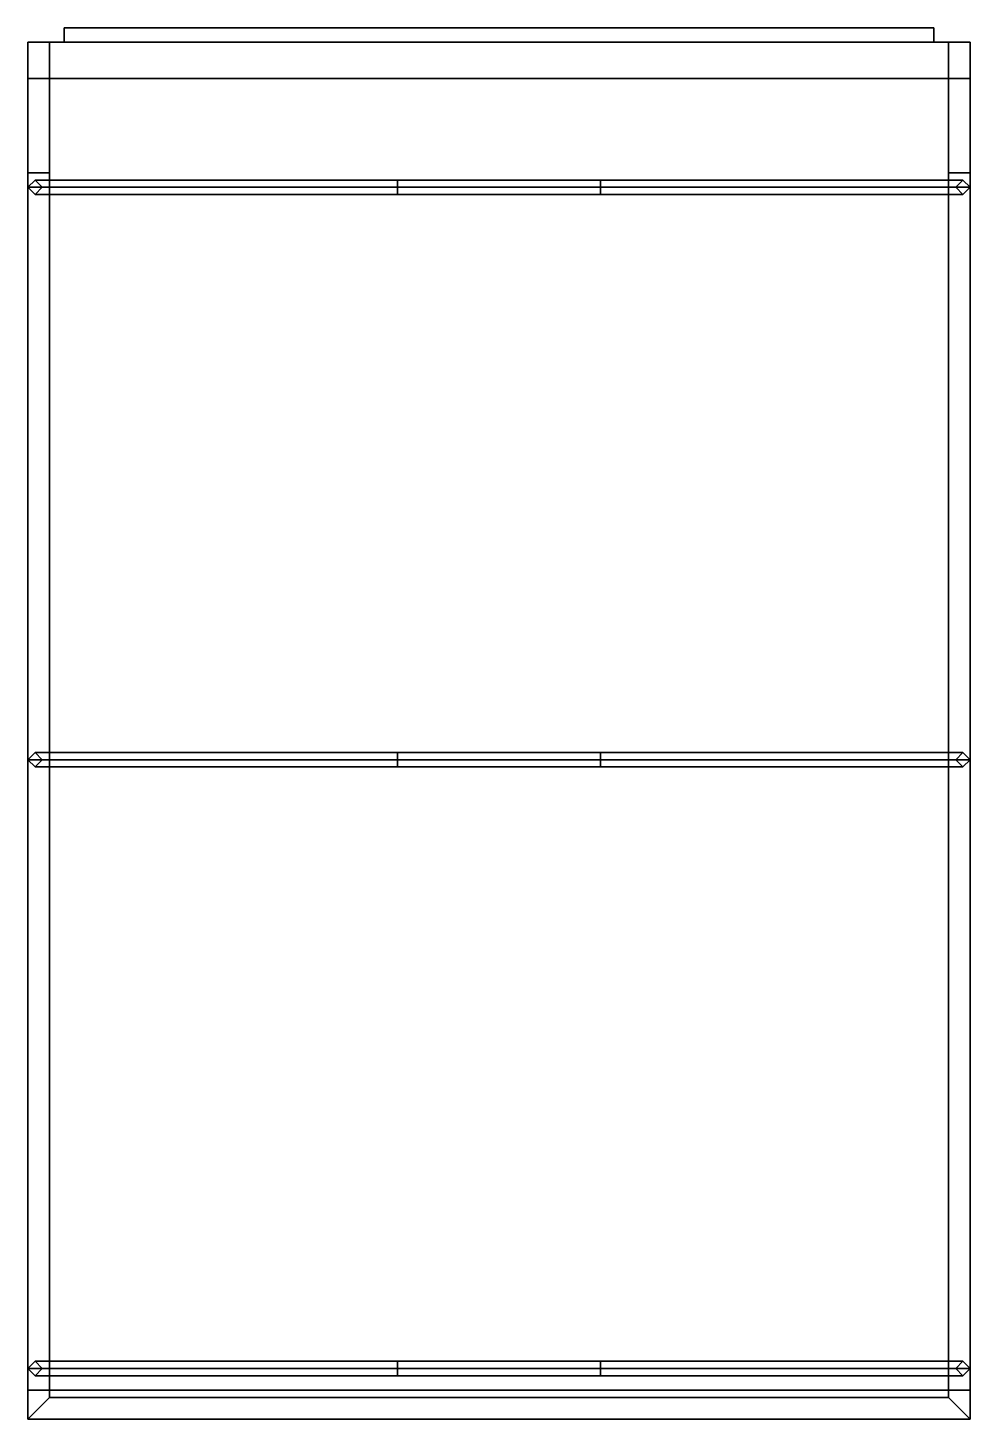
# Model space of a CAD drawing. Extents: x -0.65 to 0.65, y 0.02 to 1.94.
import ezdxf

# ---------------------------------------------------------------- set-up
doc = ezdxf.new("R2010")
doc.units = 0
doc.layers.add('CARGO_BAY', color=3, linetype='CONTINUOUS')

msp = doc.modelspace()

# ---------------------------------------------------------------- linework, layer by layer
at = {"layer": 'CARGO_BAY'}
for points in [[(0.6, 1.94, 1.26), (0.6, 1.94, 1.06), (-0.6, 1.94, 1.06), (-0.6, 1.94, 1.26)], [(-0.6, 1.94, 1.06), (-0.6, 1.92, 1.06), (-0.6, 1.92, 1.26), (-0.6, 1.94, 1.26)], [(0.6, 1.94, 1.06), (0.6, 1.92, 1.06), (-0.6, 1.92, 1.06), (-0.6, 1.94, 1.06)], [(-0.6, 1.94, 1.26), (-0.6, 1.92, 1.26), (0.6, 1.92, 1.26), (0.6, 1.94, 1.26)], [(0.6, 1.92, 1.26), (0.6, 1.92, 1.06), (0.6, 1.94, 1.06), (0.6, 1.94, 1.26)], [(-0.65, 1.87, 0.84), (-0.65, 0.06, 0.84), (-0.65, 1.92, 1.26), (-0.65, 1.92, 1.06)], [(-0.65, 0.02, 1.08), (-0.65, 0.02, 1.26), (-0.65, 1.92, 1.26), (-0.65, 0.06, 0.84)], [(-0.65, 1.92, 1.06), (-0.65, 1.92, 1.26), (-0.6, 1.92, 1.26), (-0.6, 1.92, 1.06)], [(0.65, 1.92, 1.06), (0.65, 1.87, 0.84), (-0.65, 1.87, 0.84), (-0.65, 1.92, 1.06)], [(-0.65, 0.02, 1.26), (-0.65, 0.02, 1.57), (-0.65, 1.74, 1.57), (-0.65, 1.92, 1.38)], [(-0.65, 1.92, 1.38), (-0.62, 1.92, 1.38), (-0.62, 1.92, 1.26), (-0.65, 1.92, 1.26)], [(-0.65, 0.02, 1.26), (-0.65, 0.02, 1.26), (-0.65, 1.92, 1.38), (-0.65, 1.92, 1.26)], [(-0.65, 1.74, 1.57), (-0.62, 1.74, 1.57), (-0.62, 1.92, 1.38), (-0.65, 1.92, 1.38)], [(-0.62, 1.92, 1.38), (-0.62, 1.74, 1.57), (-0.62, 0.05, 1.57), (-0.62, 0.05, 1.26)], [(-0.62, 1.92, 1.26), (-0.62, 1.92, 1.38), (-0.62, 0.05, 1.26)], [(-0.62, 1.92, 1.26), (-0.62, 0.05, 1.26), (0.62, 0.05, 1.26), (0.62, 1.92, 1.26)], [(0.6, 1.92, 1.06), (0.6, 1.92, 1.26), (0.65, 1.92, 1.26), (0.65, 1.92, 1.06)], [(0.62, 0.05, 1.26), (0.62, 0.05, 1.57), (0.62, 1.74, 1.57), (0.62, 1.92, 1.38)], [(0.62, 1.92, 1.38), (0.65, 1.92, 1.38), (0.65, 1.92, 1.26), (0.62, 1.92, 1.26)], [(0.62, 0.05, 1.26), (0.62, 0.05, 1.26), (0.62, 1.92, 1.38), (0.62, 1.92, 1.26)], [(0.62, 1.74, 1.57), (0.65, 1.74, 1.57), (0.65, 1.92, 1.38), (0.62, 1.92, 1.38)], [(0.65, 1.92, 1.26), (0.65, 0.06, 0.84), (0.65, 1.87, 0.84), (0.65, 1.92, 1.06)], [(0.65, 1.92, 1.26), (0.65, 0.02, 1.26), (0.65, 0.02, 1.08), (0.65, 0.06, 0.84)], [(0.65, 1.92, 1.38), (0.65, 1.74, 1.57), (0.65, 0.02, 1.57), (0.65, 0.02, 1.26)], [(0.65, 1.92, 1.26), (0.65, 1.92, 1.38), (0.65, 0.02, 1.26)], [(0.65, 1.87, 0.84), (0.65, 0.06, 0.84), (-0.65, 0.06, 0.84), (-0.65, 1.87, 0.84)], [(-0.65, 0.02, 1.57), (-0.62, 0.05, 1.57), (-0.62, 1.74, 1.57), (-0.65, 1.74, 1.57)], [(-0.64, 1.73, 1.57), (-0.65, 1.72, 1.57), (-0.65, 1.72, 2.17), (-0.64, 1.73, 2.16)], [(-0.14, 1.72, 2.25), (-0.14, 1.73, 2.24), (-0.64, 1.73, 2.16), (-0.65, 1.72, 2.17)], [(-0.63, 1.72, 1.57), (-0.64, 1.73, 1.57), (-0.64, 1.73, 2.16), (-0.63, 1.72, 2.15)], [(-0.14, 1.73, 2.24), (-0.14, 1.72, 2.23), (-0.63, 1.72, 2.15), (-0.64, 1.73, 2.16)], [(0.14, 1.73, 2.24), (0.14, 1.72, 2.23), (-0.14, 1.72, 2.23), (-0.14, 1.73, 2.24)], [(0.14, 1.72, 2.25), (0.14, 1.73, 2.24), (-0.14, 1.73, 2.24), (-0.14, 1.72, 2.25)], [(0.14, 1.72, 2.23), (0.14, 1.73, 2.24), (0.64, 1.73, 2.16), (0.63, 1.72, 2.15)], [(0.14, 1.73, 2.24), (0.14, 1.72, 2.25), (0.65, 1.72, 2.17), (0.64, 1.73, 2.16)], [(0.62, 0.05, 1.57), (0.65, 0.02, 1.57), (0.65, 1.74, 1.57), (0.62, 1.74, 1.57)], [(0.64, 1.73, 1.57), (0.63, 1.72, 1.57), (0.63, 1.72, 2.15), (0.64, 1.73, 2.16)], [(0.65, 1.72, 1.57), (0.64, 1.73, 1.57), (0.64, 1.73, 2.16), (0.65, 1.72, 2.17)], [(-0.65, 1.72, 1.57), (-0.64, 1.71, 1.57), (-0.64, 1.71, 2.16), (-0.65, 1.72, 2.17)], [(-0.14, 1.71, 2.24), (-0.14, 1.72, 2.25), (-0.65, 1.72, 2.17), (-0.64, 1.71, 2.16)], [(-0.64, 1.71, 1.57), (-0.63, 1.72, 1.57), (-0.63, 1.72, 2.15), (-0.64, 1.71, 2.16)], [(-0.14, 1.72, 2.23), (-0.14, 1.71, 2.24), (-0.64, 1.71, 2.16), (-0.63, 1.72, 2.15)], [(0.14, 1.71, 2.24), (0.14, 1.72, 2.25), (-0.14, 1.72, 2.25), (-0.14, 1.71, 2.24)], [(0.14, 1.72, 2.23), (0.14, 1.71, 2.24), (-0.14, 1.71, 2.24), (-0.14, 1.72, 2.23)], [(0.14, 1.71, 2.24), (0.14, 1.72, 2.23), (0.63, 1.72, 2.15), (0.64, 1.71, 2.16)], [(0.14, 1.72, 2.25), (0.14, 1.71, 2.24), (0.64, 1.71, 2.16), (0.65, 1.72, 2.17)], [(0.63, 1.72, 1.57), (0.64, 1.71, 1.57), (0.64, 1.71, 2.16), (0.63, 1.72, 2.15)], [(0.64, 1.71, 1.57), (0.65, 1.72, 1.57), (0.65, 1.72, 2.17), (0.64, 1.71, 2.16)], [(-0.64, 0.94, 1.57), (-0.65, 0.93, 1.57), (-0.65, 0.93, 2.17), (-0.64, 0.94, 2.16)], [(-0.14, 0.93, 2.25), (-0.14, 0.94, 2.24), (-0.64, 0.94, 2.16), (-0.65, 0.93, 2.17)], [(-0.65, 0.93, 1.57), (-0.64, 0.92, 1.57), (-0.64, 0.92, 2.16), (-0.65, 0.93, 2.17)], [(-0.14, 0.92, 2.24), (-0.14, 0.93, 2.25), (-0.65, 0.93, 2.17), (-0.64, 0.92, 2.16)], [(-0.14, 0.94, 2.24), (-0.14, 0.93, 2.23), (-0.63, 0.93, 2.15), (-0.64, 0.94, 2.16)], [(-0.63, 0.93, 1.57), (-0.64, 0.94, 1.57), (-0.64, 0.94, 2.16), (-0.63, 0.93, 2.15)], [(-0.14, 0.93, 2.23), (-0.14, 0.92, 2.24), (-0.64, 0.92, 2.16), (-0.63, 0.93, 2.15)], [(-0.64, 0.92, 1.57), (-0.63, 0.93, 1.57), (-0.63, 0.93, 2.15), (-0.64, 0.92, 2.16)], [(0.14, 0.93, 2.25), (0.14, 0.94, 2.24), (-0.14, 0.94, 2.24), (-0.14, 0.93, 2.25)], [(0.14, 0.94, 2.24), (0.14, 0.93, 2.23), (-0.14, 0.93, 2.23), (-0.14, 0.94, 2.24)], [(0.14, 0.93, 2.23), (0.14, 0.92, 2.24), (-0.14, 0.92, 2.24), (-0.14, 0.93, 2.23)], [(0.14, 0.92, 2.24), (0.14, 0.93, 2.25), (-0.14, 0.93, 2.25), (-0.14, 0.92, 2.24)], [(0.14, 0.93, 2.23), (0.14, 0.94, 2.24), (0.64, 0.94, 2.16), (0.63, 0.93, 2.15)], [(0.14, 0.94, 2.24), (0.14, 0.93, 2.25), (0.65, 0.93, 2.17), (0.64, 0.94, 2.16)], [(0.14, 0.92, 2.24), (0.14, 0.93, 2.23), (0.63, 0.93, 2.15), (0.64, 0.92, 2.16)], [(0.14, 0.93, 2.25), (0.14, 0.92, 2.24), (0.64, 0.92, 2.16), (0.65, 0.93, 2.17)], [(0.64, 0.94, 1.57), (0.63, 0.93, 1.57), (0.63, 0.93, 2.15), (0.64, 0.94, 2.16)], [(0.63, 0.93, 1.57), (0.64, 0.92, 1.57), (0.64, 0.92, 2.16), (0.63, 0.93, 2.15)], [(0.65, 0.93, 1.57), (0.64, 0.94, 1.57), (0.64, 0.94, 2.16), (0.65, 0.93, 2.17)], [(0.64, 0.92, 1.57), (0.65, 0.93, 1.57), (0.65, 0.93, 2.17), (0.64, 0.92, 2.16)], [(-0.64, 0.1, 1.57), (-0.65, 0.09, 1.57), (-0.65, 0.09, 2.17), (-0.64, 0.1, 2.16)], [(-0.14, 0.09, 2.25), (-0.14, 0.1, 2.24), (-0.64, 0.1, 2.16), (-0.65, 0.09, 2.17)], [(-0.14, 0.1, 2.24), (-0.14, 0.09, 2.23), (-0.63, 0.09, 2.15), (-0.64, 0.1, 2.16)], [(-0.63, 0.09, 1.57), (-0.64, 0.1, 1.57), (-0.64, 0.1, 2.16), (-0.63, 0.09, 2.15)], [(0.14, 0.09, 2.25), (0.14, 0.1, 2.24), (-0.14, 0.1, 2.24), (-0.14, 0.09, 2.25)], [(0.14, 0.1, 2.24), (0.14, 0.09, 2.23), (-0.14, 0.09, 2.23), (-0.14, 0.1, 2.24)], [(0.14, 0.09, 2.23), (0.14, 0.1, 2.24), (0.64, 0.1, 2.16), (0.63, 0.09, 2.15)], [(0.14, 0.1, 2.24), (0.14, 0.09, 2.25), (0.65, 0.09, 2.17), (0.64, 0.1, 2.16)], [(0.64, 0.1, 1.57), (0.63, 0.09, 1.57), (0.63, 0.09, 2.15), (0.64, 0.1, 2.16)], [(0.65, 0.09, 1.57), (0.64, 0.1, 1.57), (0.64, 0.1, 2.16), (0.65, 0.09, 2.17)], [(-0.65, 0.09, 1.57), (-0.64, 0.08, 1.57), (-0.64, 0.08, 2.16), (-0.65, 0.09, 2.17)], [(-0.14, 0.08, 2.24), (-0.14, 0.09, 2.25), (-0.65, 0.09, 2.17), (-0.64, 0.08, 2.16)], [(-0.14, 0.09, 2.23), (-0.14, 0.08, 2.24), (-0.64, 0.08, 2.16), (-0.63, 0.09, 2.15)], [(-0.64, 0.08, 1.57), (-0.63, 0.09, 1.57), (-0.63, 0.09, 2.15), (-0.64, 0.08, 2.16)], [(0.14, 0.09, 2.23), (0.14, 0.08, 2.24), (-0.14, 0.08, 2.24), (-0.14, 0.09, 2.23)], [(0.14, 0.08, 2.24), (0.14, 0.09, 2.25), (-0.14, 0.09, 2.25), (-0.14, 0.08, 2.24)], [(0.14, 0.08, 2.24), (0.14, 0.09, 2.23), (0.63, 0.09, 2.15), (0.64, 0.08, 2.16)], [(0.14, 0.09, 2.25), (0.14, 0.08, 2.24), (0.64, 0.08, 2.16), (0.65, 0.09, 2.17)], [(0.63, 0.09, 1.57), (0.64, 0.08, 1.57), (0.64, 0.08, 2.16), (0.63, 0.09, 2.15)], [(0.64, 0.08, 1.57), (0.65, 0.09, 1.57), (0.65, 0.09, 2.17), (0.64, 0.08, 2.16)], [(0.65, 0.06, 0.84), (0.65, 0.02, 1.08), (-0.65, 0.02, 1.08), (-0.65, 0.06, 0.84)], [(-0.62, 0.05, 1.57), (-0.65, 0.02, 1.57), (0.65, 0.02, 1.57), (0.62, 0.05, 1.57)], [(-0.62, 0.05, 1.26), (-0.62, 0.05, 1.57), (0.62, 0.05, 1.57), (0.62, 0.05, 1.26)], [(0.65, 0.02, 1.08), (0.65, 0.02, 1.26), (-0.65, 0.02, 1.26), (-0.65, 0.02, 1.08)], [(0.65, 0.02, 1.26), (0.65, 0.02, 1.57), (-0.65, 0.02, 1.57), (-0.65, 0.02, 1.26)]]:
    msp.add_3dface(points, dxfattribs=at)

doc.saveas('drawing.dxf')
